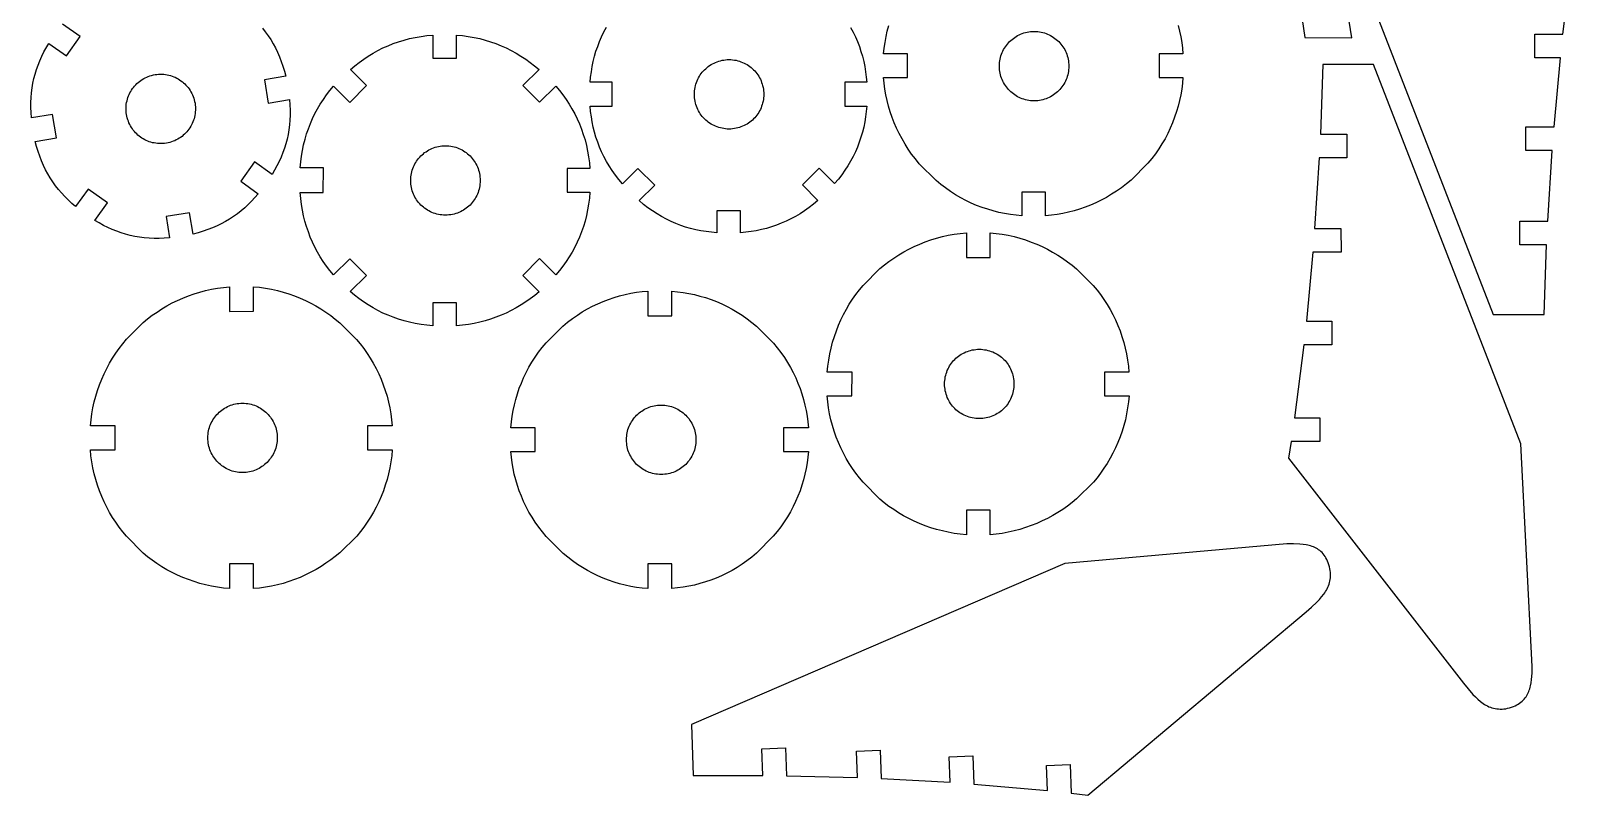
# Model space of a CAD drawing. Header units: inches. Extents: x 4.4 to 20.2, y -3 to 14.
# Drawn here: x 4.43 to 19.78, y -3.02 to 4.59 of the extents above; entities that cross this region are included whole.
import ezdxf

# ---------------------------------------------------------------- set-up
doc = ezdxf.new("R2010")
doc.units = ezdxf.units.IN
doc.header["$MEASUREMENT"] = 0
doc.layers.get('0').update_dxf_attribs({"color": 134})

msp = doc.modelspace()

# ---------------------------------------------------------------- linework, layer by layer
at = {"color": 33}
for points in [[(16.951, 5.624), (17.112, 4.524), (17.581, 4.523), (17.555, 4.687)], [(17.523, 5.543), (18.989, 1.768), (19.496, 1.767), (19.496, 1.767), (19.52, 2.46), (19.254, 2.46), (19.254, 2.696), (19.532, 2.696), (19.577, 3.401), (19.315, 3.401), (19.313, 3.637), (19.595, 3.637), (19.659, 4.322), (19.404, 4.322), (19.404, 4.558), (19.684, 4.558), (19.776, 5.286)], [(6.732, 4.618), (6.761, 4.581), (6.789, 4.543), (6.815, 4.504), (6.839, 4.463), (6.862, 4.422), (6.883, 4.379), (6.902, 4.334), (6.92, 4.288), (6.936, 4.24), (6.951, 4.191), (6.964, 4.14), (6.753, 4.105), (6.791, 3.872), (7.003, 3.907), (7.006, 3.854), (7.008, 3.803), (7.008, 3.753), (7.006, 3.703), (7.002, 3.655), (6.996, 3.607), (6.988, 3.56), (6.978, 3.514), (6.966, 3.468), (6.952, 3.423), (6.936, 3.379), (6.918, 3.335), (6.899, 3.291), (6.877, 3.248), (6.854, 3.205), (6.828, 3.162), (6.654, 3.287), (6.516, 3.095), (6.691, 2.97), (6.658, 2.932), (6.625, 2.896), (6.591, 2.862), (6.556, 2.83), (6.52, 2.799), (6.483, 2.77), (6.444, 2.742), (6.405, 2.717), (6.365, 2.693), (6.323, 2.67), (6.28, 2.649), (6.235, 2.63), (6.189, 2.612), (6.141, 2.596), (6.092, 2.581), (6.041, 2.568), (6.006, 2.78), (5.773, 2.742), (5.808, 2.53), (5.755, 2.526), (5.704, 2.524), (5.653, 2.524), (5.604, 2.527), (5.556, 2.531), (5.508, 2.537), (5.461, 2.545), (5.415, 2.555), (5.37, 2.567), (5.325, 2.58), (5.281, 2.596), (5.237, 2.614), (5.193, 2.634), (5.15, 2.655), (5.107, 2.679), (5.064, 2.704), (5.189, 2.878), (4.997, 3.016), (4.872, 2.842), (4.834, 2.874), (4.798, 2.908), (4.764, 2.942), (4.732, 2.977), (4.701, 3.013), (4.672, 3.05), (4.644, 3.088), (4.619, 3.127), (4.594, 3.167), (4.572, 3.209), (4.551, 3.252), (4.532, 3.297), (4.514, 3.343), (4.498, 3.391), (4.483, 3.44), (4.47, 3.491), (4.681, 3.526), (4.643, 3.759), (4.432, 3.724), (4.432, 3.724), (4.428, 3.777), (4.426, 3.828), (4.426, 3.878), (4.428, 3.928), (4.432, 3.976), (4.438, 4.024), (4.446, 4.07), (4.456, 4.116), (4.468, 4.161), (4.482, 4.206), (4.498, 4.25), (4.516, 4.294), (4.535, 4.338), (4.557, 4.381), (4.606, 4.467), (4.78, 4.342), (4.918, 4.534), (4.743, 4.659)], [(12.59, 4.625), (12.615, 4.579), (12.638, 4.532), (12.658, 4.485), (12.677, 4.436), (12.693, 4.387), (12.708, 4.338), (12.72, 4.288), (12.73, 4.237), (12.739, 4.185), (12.745, 4.132), (12.75, 4.079), (12.531, 4.079), (12.533, 3.843), (12.75, 3.843), (12.746, 3.789), (12.739, 3.736), (12.73, 3.684), (12.72, 3.633), (12.707, 3.583), (12.693, 3.533), (12.676, 3.484), (12.658, 3.435), (12.637, 3.388), (12.615, 3.34), (12.59, 3.294), (12.563, 3.248), (12.533, 3.203), (12.501, 3.158), (12.468, 3.114), (12.431, 3.07), (12.276, 3.225), (12.11, 3.057), (12.264, 2.903), (12.221, 2.867), (12.176, 2.833), (12.132, 2.801), (12.087, 2.771), (12.041, 2.744), (11.994, 2.719), (11.947, 2.696), (11.9, 2.675), (11.851, 2.656), (11.802, 2.639), (11.753, 2.625), (11.702, 2.612), (11.651, 2.601), (11.599, 2.592), (11.546, 2.586), (11.493, 2.581), (11.493, 2.8), (11.257, 2.799), (11.257, 2.581), (11.203, 2.586), (11.151, 2.592), (11.099, 2.601), (11.047, 2.611), (10.997, 2.624), (10.947, 2.638), (10.898, 2.655), (10.85, 2.674), (10.802, 2.694), (10.755, 2.717), (10.708, 2.742), (10.662, 2.769), (10.617, 2.799), (10.572, 2.83), (10.528, 2.864), (10.485, 2.901), (10.64, 3.056), (10.472, 3.222), (10.318, 3.068), (10.281, 3.111), (10.247, 3.156), (10.215, 3.2), (10.186, 3.246), (10.159, 3.292), (10.133, 3.339), (10.11, 3.386), (10.09, 3.434), (10.071, 3.483), (10.054, 3.532), (10.04, 3.582), (10.027, 3.633), (10.016, 3.684), (10.008, 3.736), (10.001, 3.789), (9.996, 3.843), (10.216, 3.843), (10.215, 4.079), (9.996, 4.079), (10.001, 4.132), (10.008, 4.185), (10.016, 4.237), (10.027, 4.288), (10.039, 4.339), (10.054, 4.388), (10.071, 4.437), (10.089, 4.486), (10.11, 4.533), (10.133, 4.581), (10.158, 4.627)], [(15.852, 4.644), (15.866, 4.589), (15.878, 4.533), (15.888, 4.476), (15.895, 4.42), (15.9, 4.362), (15.664, 4.362), (15.664, 4.126), (15.9, 4.126), (15.895, 4.069), (15.887, 4.012), (15.877, 3.955), (15.866, 3.898), (15.852, 3.842), (15.835, 3.787), (15.817, 3.732), (15.796, 3.677), (15.773, 3.623), (15.748, 3.57), (15.721, 3.518), (15.691, 3.467), (15.659, 3.417), (15.625, 3.368), (15.589, 3.32), (15.55, 3.273), (15.383, 3.106), (15.336, 3.067), (15.288, 3.03), (15.238, 2.996), (15.188, 2.964), (15.137, 2.933), (15.085, 2.906), (15.033, 2.88), (14.979, 2.856), (14.925, 2.835), (14.87, 2.816), (14.815, 2.799), (14.759, 2.785), (14.703, 2.773), (14.646, 2.763), (14.589, 2.755), (14.532, 2.75), (14.532, 2.986), (14.295, 2.986), (14.295, 2.75), (14.238, 2.755), (14.181, 2.763), (14.124, 2.772), (14.067, 2.784), (14.011, 2.799), (13.955, 2.815), (13.9, 2.834), (13.845, 2.854), (13.791, 2.877), (13.738, 2.903), (13.686, 2.93), (13.635, 2.96), (13.584, 2.992), (13.535, 3.027), (13.487, 3.063), (13.441, 3.102), (13.274, 3.269), (13.235, 3.316), (13.198, 3.364), (13.164, 3.414), (13.132, 3.464), (13.102, 3.516), (13.074, 3.568), (13.048, 3.621), (13.025, 3.675), (13.004, 3.73), (12.985, 3.785), (12.968, 3.841), (12.954, 3.898), (12.942, 3.955), (12.932, 4.012), (12.925, 4.069), (12.919, 4.126), (13.156, 4.126), (13.156, 4.362), (12.919, 4.362), (12.925, 4.42), (12.933, 4.477), (12.943, 4.534), (12.955, 4.59), (12.969, 4.646)]]:
    msp.add_lwpolyline(points, dxfattribs=at)
for points in [[(7.109, 3.228), (7.114, 3.287), (7.122, 3.345), (7.131, 3.401), (7.143, 3.457), (7.157, 3.512), (7.172, 3.565), (7.19, 3.617), (7.21, 3.668), (7.232, 3.719), (7.255, 3.768), (7.281, 3.816), (7.309, 3.863), (7.339, 3.909), (7.371, 3.954), (7.405, 3.998), (7.441, 4.041), (7.602, 3.879), (7.769, 4.046), (7.608, 4.208), (7.651, 4.244), (7.695, 4.278), (7.741, 4.311), (7.787, 4.341), (7.835, 4.37), (7.883, 4.396), (7.933, 4.421), (7.984, 4.444), (8.036, 4.465), (8.089, 4.483), (8.143, 4.5), (8.198, 4.514), (8.254, 4.526), (8.312, 4.536), (8.37, 4.544), (8.429, 4.549), (8.429, 4.321), (8.665, 4.321), (8.665, 4.549), (8.724, 4.544), (8.782, 4.536), (8.84, 4.526), (8.896, 4.514), (8.951, 4.5), (9.005, 4.483), (9.058, 4.465), (9.11, 4.444), (9.161, 4.421), (9.211, 4.397), (9.259, 4.37), (9.307, 4.341), (9.354, 4.311), (9.399, 4.278), (9.443, 4.244), (9.487, 4.208), (9.325, 4.047), (9.492, 3.88), (9.654, 4.041), (9.69, 3.998), (9.724, 3.954), (9.756, 3.908), (9.787, 3.862), (9.815, 3.814), (9.842, 3.765), (9.866, 3.716), (9.889, 3.665), (9.91, 3.613), (9.928, 3.56), (9.945, 3.506), (9.959, 3.45), (9.971, 3.394), (9.981, 3.337), (9.989, 3.279), (9.994, 3.22), (9.766, 3.22), (9.766, 2.984), (9.994, 2.984), (9.989, 2.924), (9.981, 2.866), (9.971, 2.809), (9.959, 2.753), (9.945, 2.698), (9.929, 2.644), (9.91, 2.59), (9.889, 2.538), (9.867, 2.487), (9.842, 2.438), (9.816, 2.389), (9.787, 2.341), (9.757, 2.294), (9.724, 2.249), (9.69, 2.205), (9.654, 2.161), (9.491, 2.325), (9.326, 2.156), (9.487, 1.994), (9.444, 1.958), (9.4, 1.924), (9.354, 1.892), (9.308, 1.862), (9.26, 1.833), (9.211, 1.807), (9.161, 1.782), (9.11, 1.76), (9.058, 1.739), (9.005, 1.721), (8.951, 1.704), (8.896, 1.69), (8.84, 1.678), (8.783, 1.668), (8.724, 1.66), (8.665, 1.655), (8.665, 1.884), (8.429, 1.884), (8.429, 1.655), (8.37, 1.66), (8.312, 1.668), (8.254, 1.678), (8.198, 1.69), (8.143, 1.704), (8.089, 1.721), (8.036, 1.739), (7.984, 1.76), (7.933, 1.782), (7.883, 1.807), (7.834, 1.833), (7.787, 1.862), (7.74, 1.892), (7.694, 1.925), (7.65, 1.959), (7.607, 1.995), (7.769, 2.156), (7.602, 2.323), (7.44, 2.162), (7.404, 2.205), (7.37, 2.249), (7.338, 2.294), (7.308, 2.341), (7.281, 2.388), (7.255, 2.437), (7.231, 2.487), (7.209, 2.537), (7.19, 2.589), (7.172, 2.642), (7.156, 2.696), (7.143, 2.751), (7.131, 2.807), (7.122, 2.864), (7.114, 2.922), (7.109, 2.981), (7.336, 2.981), (7.34, 3.228), (7.109, 3.228)], [(14.418, 3.895), (14.4, 3.895), (14.382, 3.896), (14.365, 3.899), (14.348, 3.902), (14.331, 3.906), (14.315, 3.91), (14.299, 3.916), (14.283, 3.922), (14.268, 3.929), (14.253, 3.936), (14.238, 3.945), (14.224, 3.954), (14.211, 3.963), (14.198, 3.974), (14.185, 3.984), (14.173, 3.996), (14.162, 4.008), (14.151, 4.02), (14.141, 4.034), (14.131, 4.047), (14.122, 4.061), (14.114, 4.076), (14.106, 4.091), (14.099, 4.106), (14.093, 4.122), (14.087, 4.138), (14.083, 4.154), (14.079, 4.171), (14.076, 4.188), (14.074, 4.205), (14.072, 4.223), (14.072, 4.24), (14.072, 4.258), (14.074, 4.276), (14.076, 4.293), (14.079, 4.31), (14.083, 4.327), (14.087, 4.343), (14.093, 4.359), (14.099, 4.375), (14.106, 4.39), (14.114, 4.405), (14.122, 4.42), (14.131, 4.434), (14.141, 4.447), (14.151, 4.46), (14.162, 4.473), (14.173, 4.485), (14.185, 4.496), (14.198, 4.507), (14.211, 4.517), (14.224, 4.527), (14.238, 4.536), (14.253, 4.544), (14.268, 4.552), (14.283, 4.559), (14.299, 4.565), (14.315, 4.571), (14.331, 4.575), (14.348, 4.579), (14.365, 4.582), (14.382, 4.584), (14.4, 4.586), (14.418, 4.586), (14.435, 4.586), (14.453, 4.584), (14.47, 4.582), (14.487, 4.579), (14.504, 4.575), (14.52, 4.571), (14.536, 4.565), (14.552, 4.559), (14.567, 4.552), (14.582, 4.544), (14.597, 4.536), (14.611, 4.527), (14.624, 4.517), (14.637, 4.507), (14.65, 4.496), (14.662, 4.485), (14.673, 4.473), (14.684, 4.46), (14.695, 4.447), (14.704, 4.434), (14.713, 4.42), (14.722, 4.405), (14.729, 4.39), (14.736, 4.375), (14.742, 4.359), (14.748, 4.343), (14.752, 4.327), (14.756, 4.31), (14.759, 4.293), (14.761, 4.276), (14.763, 4.258), (14.763, 4.24), (14.763, 4.223), (14.761, 4.205), (14.759, 4.188), (14.756, 4.171), (14.752, 4.154), (14.748, 4.138), (14.742, 4.122), (14.736, 4.106), (14.729, 4.091), (14.722, 4.076), (14.713, 4.061), (14.704, 4.047), (14.695, 4.034), (14.684, 4.02), (14.673, 4.008), (14.662, 3.996), (14.65, 3.984), (14.637, 3.974), (14.624, 3.963), (14.611, 3.954), (14.597, 3.945), (14.582, 3.936), (14.567, 3.929), (14.552, 3.922), (14.536, 3.916), (14.52, 3.91), (14.504, 3.906), (14.487, 3.902), (14.47, 3.899), (14.453, 3.896), (14.435, 3.895)], [(11.38, 3.614), (11.362, 3.614), (11.344, 3.615), (11.327, 3.618), (11.31, 3.621), (11.293, 3.625), (11.277, 3.629), (11.261, 3.635), (11.245, 3.641), (11.23, 3.648), (11.215, 3.655), (11.2, 3.664), (11.186, 3.673), (11.173, 3.682), (11.16, 3.693), (11.147, 3.703), (11.135, 3.715), (11.124, 3.727), (11.113, 3.739), (11.103, 3.753), (11.093, 3.766), (11.084, 3.78), (11.076, 3.795), (11.068, 3.809), (11.061, 3.825), (11.055, 3.84), (11.049, 3.857), (11.045, 3.873), (11.041, 3.89), (11.038, 3.907), (11.036, 3.924), (11.034, 3.942), (11.034, 3.959), (11.034, 3.977), (11.036, 3.995), (11.038, 4.012), (11.041, 4.029), (11.045, 4.046), (11.049, 4.062), (11.055, 4.078), (11.061, 4.094), (11.068, 4.109), (11.076, 4.124), (11.084, 4.139), (11.093, 4.153), (11.103, 4.166), (11.113, 4.179), (11.124, 4.192), (11.135, 4.204), (11.147, 4.215), (11.16, 4.226), (11.173, 4.236), (11.186, 4.246), (11.2, 4.255), (11.215, 4.263), (11.23, 4.271), (11.245, 4.278), (11.261, 4.284), (11.277, 4.289), (11.293, 4.294), (11.31, 4.298), (11.327, 4.301), (11.344, 4.303), (11.362, 4.305), (11.38, 4.305), (11.397, 4.305), (11.415, 4.303), (11.432, 4.301), (11.449, 4.298), (11.466, 4.294), (11.482, 4.289), (11.498, 4.284), (11.514, 4.278), (11.529, 4.271), (11.544, 4.263), (11.559, 4.255), (11.573, 4.246), (11.586, 4.236), (11.599, 4.226), (11.612, 4.215), (11.624, 4.204), (11.635, 4.192), (11.646, 4.179), (11.657, 4.166), (11.666, 4.153), (11.675, 4.139), (11.684, 4.124), (11.691, 4.109), (11.698, 4.094), (11.704, 4.078), (11.71, 4.062), (11.714, 4.046), (11.718, 4.029), (11.721, 4.012), (11.723, 3.995), (11.725, 3.977), (11.725, 3.959), (11.725, 3.942), (11.723, 3.924), (11.721, 3.907), (11.718, 3.89), (11.714, 3.873), (11.71, 3.857), (11.704, 3.84), (11.698, 3.825), (11.691, 3.809), (11.684, 3.795), (11.675, 3.78), (11.666, 3.766), (11.657, 3.753), (11.646, 3.739), (11.635, 3.727), (11.624, 3.715), (11.612, 3.703), (11.599, 3.693), (11.586, 3.682), (11.573, 3.673), (11.559, 3.664), (11.544, 3.655), (11.529, 3.648), (11.514, 3.641), (11.498, 3.635), (11.482, 3.629), (11.466, 3.625), (11.449, 3.621), (11.432, 3.618), (11.415, 3.615), (11.397, 3.614)], [(5.776, 3.473), (5.758, 3.471), (5.741, 3.469), (5.723, 3.469), (5.706, 3.469), (5.689, 3.47), (5.672, 3.472), (5.655, 3.475), (5.639, 3.478), (5.622, 3.483), (5.606, 3.488), (5.591, 3.494), (5.575, 3.5), (5.56, 3.508), (5.546, 3.516), (5.532, 3.524), (5.518, 3.534), (5.505, 3.544), (5.492, 3.554), (5.48, 3.566), (5.468, 3.577), (5.457, 3.59), (5.446, 3.603), (5.437, 3.616), (5.427, 3.63), (5.419, 3.645), (5.411, 3.66), (5.403, 3.675), (5.397, 3.691), (5.391, 3.707), (5.386, 3.724), (5.382, 3.741), (5.379, 3.759), (5.376, 3.776), (5.375, 3.794), (5.374, 3.811), (5.374, 3.828), (5.375, 3.846), (5.377, 3.862), (5.38, 3.879), (5.384, 3.896), (5.388, 3.912), (5.393, 3.928), (5.399, 3.944), (5.406, 3.959), (5.413, 3.974), (5.421, 3.988), (5.43, 4.002), (5.439, 4.016), (5.449, 4.029), (5.46, 4.042), (5.471, 4.054), (5.483, 4.066), (5.495, 4.077), (5.508, 4.088), (5.521, 4.098), (5.535, 4.107), (5.55, 4.116), (5.565, 4.124), (5.58, 4.131), (5.596, 4.137), (5.612, 4.143), (5.629, 4.148), (5.646, 4.152), (5.664, 4.156), (5.681, 4.158), (5.699, 4.16), (5.716, 4.16), (5.734, 4.16), (5.751, 4.159), (5.768, 4.157), (5.784, 4.154), (5.801, 4.151), (5.817, 4.146), (5.833, 4.141), (5.849, 4.135), (5.864, 4.129), (5.879, 4.121), (5.893, 4.113), (5.908, 4.105), (5.921, 4.095), (5.935, 4.085), (5.947, 4.075), (5.96, 4.064), (5.971, 4.052), (5.982, 4.039), (5.993, 4.026), (6.003, 4.013), (6.012, 3.999), (6.021, 3.984), (6.029, 3.969), (6.036, 3.954), (6.043, 3.938), (6.048, 3.922), (6.053, 3.905), (6.057, 3.888), (6.061, 3.871), (6.063, 3.853), (6.065, 3.835), (6.065, 3.818), (6.065, 3.801), (6.064, 3.784), (6.062, 3.767), (6.059, 3.75), (6.056, 3.733), (6.051, 3.717), (6.046, 3.701), (6.04, 3.686), (6.034, 3.67), (6.027, 3.655), (6.019, 3.641), (6.01, 3.627), (6.001, 3.613), (5.991, 3.6), (5.98, 3.587), (5.969, 3.575), (5.957, 3.563), (5.944, 3.552), (5.932, 3.541), (5.918, 3.531), (5.904, 3.522), (5.89, 3.513), (5.875, 3.505), (5.859, 3.498), (5.843, 3.492), (5.827, 3.486), (5.81, 3.481), (5.793, 3.477)], [(17.292, 4.257), (17.268, 3.564), (17.533, 3.564), (17.533, 3.327), (17.256, 3.327), (17.211, 2.623), (17.473, 2.623), (17.474, 2.387), (17.193, 2.387), (17.129, 1.701), (17.384, 1.701), (17.384, 1.465), (17.104, 1.465), (17.012, 0.737), (17.262, 0.737), (17.262, 0.501), (16.977, 0.501), (16.951, 0.336), (18.694, -1.904), (18.74, -1.96), (18.787, -2.015), (18.812, -2.04), (18.837, -2.064), (18.863, -2.086), (18.876, -2.096), (18.889, -2.106), (18.903, -2.115), (18.917, -2.123), (18.932, -2.131), (18.946, -2.138), (18.961, -2.144), (18.977, -2.149), (18.992, -2.153), (19.008, -2.157), (19.025, -2.16), (19.042, -2.161), (19.059, -2.162), (19.077, -2.162), (19.095, -2.16), (19.114, -2.158), (19.133, -2.154), (19.153, -2.149), (19.172, -2.143), (19.191, -2.136), (19.208, -2.129), (19.224, -2.121), (19.239, -2.113), (19.252, -2.104), (19.265, -2.094), (19.277, -2.084), (19.288, -2.074), (19.299, -2.063), (19.308, -2.051), (19.316, -2.039), (19.324, -2.027), (19.331, -2.014), (19.338, -2.001), (19.343, -1.987), (19.349, -1.973), (19.353, -1.959), (19.357, -1.945), (19.361, -1.93), (19.366, -1.899), (19.371, -1.868), (19.376, -1.804), (19.378, -1.738), (19.265, 0.48), (17.798, 4.256), (17.292, 4.257)], [(8.555, 2.756), (8.537, 2.756), (8.52, 2.758), (8.502, 2.76), (8.485, 2.763), (8.469, 2.767), (8.452, 2.772), (8.436, 2.777), (8.421, 2.783), (8.405, 2.79), (8.39, 2.798), (8.376, 2.806), (8.362, 2.815), (8.348, 2.825), (8.335, 2.835), (8.323, 2.846), (8.311, 2.857), (8.299, 2.869), (8.288, 2.882), (8.278, 2.895), (8.268, 2.908), (8.259, 2.922), (8.251, 2.937), (8.243, 2.952), (8.237, 2.967), (8.23, 2.983), (8.225, 2.999), (8.22, 3.015), (8.216, 3.032), (8.213, 3.049), (8.211, 3.066), (8.21, 3.084), (8.209, 3.102), (8.21, 3.119), (8.211, 3.137), (8.213, 3.154), (8.216, 3.171), (8.22, 3.188), (8.225, 3.204), (8.23, 3.221), (8.237, 3.236), (8.243, 3.252), (8.251, 3.266), (8.259, 3.281), (8.268, 3.295), (8.278, 3.308), (8.288, 3.322), (8.299, 3.334), (8.311, 3.346), (8.323, 3.358), (8.335, 3.368), (8.348, 3.379), (8.362, 3.388), (8.376, 3.397), (8.39, 3.406), (8.405, 3.413), (8.421, 3.42), (8.436, 3.426), (8.452, 3.432), (8.469, 3.436), (8.485, 3.44), (8.502, 3.443), (8.52, 3.446), (8.537, 3.447), (8.555, 3.447), (8.573, 3.447), (8.59, 3.446), (8.608, 3.443), (8.625, 3.44), (8.641, 3.436), (8.658, 3.432), (8.674, 3.426), (8.69, 3.42), (8.705, 3.413), (8.72, 3.406), (8.734, 3.397), (8.748, 3.388), (8.762, 3.379), (8.775, 3.368), (8.788, 3.358), (8.8, 3.346), (8.811, 3.334), (8.822, 3.322), (8.832, 3.308), (8.842, 3.295), (8.851, 3.281), (8.859, 3.266), (8.867, 3.252), (8.874, 3.236), (8.88, 3.221), (8.885, 3.204), (8.89, 3.188), (8.894, 3.171), (8.897, 3.154), (8.899, 3.137), (8.9, 3.119), (8.901, 3.102), (8.9, 3.084), (8.899, 3.066), (8.897, 3.049), (8.894, 3.032), (8.89, 3.015), (8.885, 2.999), (8.88, 2.983), (8.874, 2.967), (8.867, 2.952), (8.859, 2.937), (8.851, 2.922), (8.842, 2.908), (8.832, 2.895), (8.822, 2.882), (8.811, 2.869), (8.8, 2.857), (8.788, 2.846), (8.775, 2.835), (8.762, 2.825), (8.748, 2.815), (8.734, 2.806), (8.72, 2.798), (8.705, 2.79), (8.69, 2.783), (8.674, 2.777), (8.658, 2.772), (8.641, 2.767), (8.625, 2.763), (8.608, 2.76), (8.59, 2.758), (8.573, 2.756)], [(12.358, 1.193), (12.363, 1.254), (12.372, 1.314), (12.382, 1.374), (12.395, 1.433), (12.411, 1.491), (12.428, 1.548), (12.448, 1.605), (12.47, 1.66), (12.494, 1.714), (12.52, 1.768), (12.548, 1.819), (12.577, 1.87), (12.609, 1.919), (12.643, 1.967), (12.678, 2.013), (12.715, 2.057), (12.882, 2.224), (12.926, 2.261), (12.972, 2.296), (13.02, 2.329), (13.069, 2.361), (13.119, 2.391), (13.171, 2.418), (13.224, 2.444), (13.278, 2.468), (13.333, 2.49), (13.389, 2.51), (13.446, 2.527), (13.504, 2.543), (13.563, 2.556), (13.622, 2.566), (13.682, 2.574), (13.743, 2.58), (13.743, 2.334), (13.979, 2.335), (13.979, 2.581), (14.04, 2.575), (14.1, 2.567), (14.16, 2.556), (14.218, 2.543), (14.276, 2.527), (14.333, 2.509), (14.389, 2.489), (14.444, 2.467), (14.498, 2.443), (14.551, 2.417), (14.602, 2.389), (14.652, 2.359), (14.701, 2.327), (14.749, 2.293), (14.795, 2.258), (14.839, 2.221), (15.007, 2.055), (15.044, 2.011), (15.079, 1.965), (15.112, 1.917), (15.144, 1.868), (15.174, 1.818), (15.201, 1.766), (15.227, 1.713), (15.251, 1.659), (15.273, 1.604), (15.292, 1.547), (15.31, 1.49), (15.325, 1.432), (15.338, 1.374), (15.348, 1.314), (15.356, 1.254), (15.362, 1.193), (15.118, 1.193), (15.118, 0.957), (15.363, 0.957), (15.357, 0.897), (15.349, 0.837), (15.339, 0.777), (15.326, 0.719), (15.311, 0.661), (15.293, 0.604), (15.274, 0.548), (15.252, 0.493), (15.228, 0.439), (15.202, 0.386), (15.175, 0.335), (15.145, 0.284), (15.113, 0.236), (15.08, 0.188), (15.045, 0.142), (15.008, 0.098), (14.84, -0.068), (14.795, -0.105), (14.749, -0.14), (14.702, -0.173), (14.653, -0.205), (14.603, -0.235), (14.551, -0.263), (14.498, -0.289), (14.444, -0.313), (14.389, -0.335), (14.333, -0.355), (14.276, -0.373), (14.218, -0.388), (14.16, -0.401), (14.1, -0.412), (14.04, -0.42), (13.979, -0.426), (13.979, -0.18), (13.743, -0.18), (13.743, -0.426), (13.682, -0.42), (13.622, -0.412), (13.563, -0.401), (13.504, -0.388), (13.446, -0.373), (13.389, -0.356), (13.332, -0.336), (13.277, -0.315), (13.223, -0.291), (13.17, -0.265), (13.118, -0.237), (13.068, -0.208), (13.019, -0.176), (12.971, -0.143), (12.925, -0.108), (12.881, -0.071), (12.715, 0.097), (12.678, 0.141), (12.643, 0.187), (12.609, 0.235), (12.577, 0.284), (12.547, 0.334), (12.519, 0.386), (12.493, 0.438), (12.469, 0.492), (12.447, 0.547), (12.427, 0.604), (12.409, 0.661), (12.394, 0.718), (12.381, 0.777), (12.37, 0.837), (12.362, 0.897), (12.357, 0.957), (12.602, 0.957), (12.604, 1.193), (12.358, 1.193)], [(5.021, 0.657), (5.026, 0.717), (5.035, 0.777), (5.045, 0.837), (5.058, 0.896), (5.073, 0.954), (5.091, 1.011), (5.111, 1.068), (5.133, 1.123), (5.157, 1.177), (5.183, 1.231), (5.21, 1.283), (5.24, 1.333), (5.272, 1.382), (5.306, 1.43), (5.341, 1.476), (5.378, 1.52), (5.545, 1.687), (5.589, 1.724), (5.635, 1.759), (5.683, 1.792), (5.732, 1.824), (5.782, 1.854), (5.834, 1.882), (5.887, 1.908), (5.941, 1.931), (5.996, 1.953), (6.052, 1.973), (6.109, 1.99), (6.167, 2.006), (6.226, 2.019), (6.285, 2.029), (6.345, 2.037), (6.406, 2.043), (6.406, 1.797), (6.642, 1.799), (6.642, 2.044), (6.703, 2.038), (6.763, 2.03), (6.822, 2.019), (6.881, 2.006), (6.939, 1.99), (6.996, 1.973), (7.052, 1.953), (7.107, 1.93), (7.161, 1.906), (7.214, 1.88), (7.265, 1.852), (7.315, 1.822), (7.364, 1.79), (7.412, 1.756), (7.457, 1.721), (7.502, 1.684), (7.67, 1.518), (7.707, 1.474), (7.742, 1.428), (7.775, 1.38), (7.807, 1.331), (7.836, 1.281), (7.864, 1.229), (7.89, 1.176), (7.914, 1.122), (7.936, 1.067), (7.955, 1.011), (7.973, 0.953), (7.988, 0.895), (8.001, 0.837), (8.011, 0.777), (8.019, 0.717), (8.025, 0.657), (7.78, 0.657), (7.78, 0.42), (8.026, 0.42), (8.02, 0.36), (8.012, 0.3), (8.001, 0.24), (7.989, 0.182), (7.973, 0.124), (7.956, 0.067), (7.937, 0.011), (7.915, -0.044), (7.891, -0.098), (7.865, -0.151), (7.837, -0.202), (7.808, -0.252), (7.776, -0.301), (7.743, -0.349), (7.708, -0.395), (7.671, -0.439), (7.503, -0.605), (7.458, -0.642), (7.412, -0.677), (7.365, -0.71), (7.316, -0.742), (7.266, -0.772), (7.214, -0.8), (7.161, -0.826), (7.107, -0.85), (7.052, -0.872), (6.996, -0.892), (6.939, -0.91), (6.881, -0.925), (6.823, -0.938), (6.763, -0.949), (6.703, -0.957), (6.642, -0.962), (6.642, -0.717), (6.406, -0.717), (6.406, -0.962), (6.345, -0.957), (6.285, -0.949), (6.225, -0.938), (6.167, -0.925), (6.109, -0.91), (6.051, -0.893), (5.995, -0.873), (5.94, -0.851), (5.886, -0.828), (5.833, -0.802), (5.781, -0.774), (5.731, -0.745), (5.682, -0.713), (5.634, -0.68), (5.588, -0.645), (5.544, -0.608), (5.378, -0.44), (5.341, -0.396), (5.305, -0.35), (5.272, -0.302), (5.24, -0.253), (5.21, -0.203), (5.182, -0.151), (5.156, -0.098), (5.132, -0.044), (5.11, 0.011), (5.09, 0.067), (5.072, 0.124), (5.057, 0.182), (5.044, 0.24), (5.033, 0.3), (5.025, 0.36), (5.019, 0.42), (5.265, 0.42), (5.267, 0.657), (5.021, 0.657)], [(11.821, 1.483), (11.86, 1.436), (11.896, 1.389), (11.93, 1.34), (11.962, 1.29), (11.991, 1.24), (12.019, 1.189), (12.044, 1.137), (12.066, 1.084), (12.087, 1.031), (12.105, 0.976), (12.121, 0.922), (12.135, 0.866), (12.147, 0.811), (12.156, 0.754), (12.164, 0.697), (12.169, 0.64), (11.923, 0.64), (11.923, 0.404), (12.169, 0.404), (12.163, 0.347), (12.156, 0.29), (12.146, 0.233), (12.134, 0.177), (12.12, 0.122), (12.104, 0.067), (12.086, 0.013), (12.065, -0.041), (12.042, -0.094), (12.017, -0.146), (11.99, -0.197), (11.96, -0.248), (11.928, -0.298), (11.894, -0.346), (11.857, -0.394), (11.818, -0.441), (11.652, -0.609), (11.605, -0.648), (11.557, -0.684), (11.509, -0.719), (11.459, -0.751), (11.409, -0.781), (11.357, -0.808), (11.305, -0.834), (11.252, -0.857), (11.199, -0.878), (11.145, -0.896), (11.09, -0.913), (11.034, -0.927), (10.978, -0.939), (10.922, -0.948), (10.865, -0.956), (10.808, -0.961), (10.808, -0.717), (10.572, -0.717), (10.572, -0.962), (10.515, -0.957), (10.458, -0.95), (10.401, -0.94), (10.345, -0.928), (10.29, -0.914), (10.235, -0.898), (10.18, -0.879), (10.127, -0.859), (10.074, -0.835), (10.021, -0.81), (9.97, -0.783), (9.919, -0.753), (9.87, -0.721), (9.821, -0.687), (9.773, -0.65), (9.727, -0.611), (9.559, -0.445), (9.52, -0.398), (9.484, -0.35), (9.449, -0.301), (9.417, -0.251), (9.387, -0.201), (9.36, -0.149), (9.334, -0.096), (9.311, -0.043), (9.29, 0.011), (9.272, 0.066), (9.255, 0.121), (9.241, 0.177), (9.229, 0.233), (9.22, 0.29), (9.212, 0.347), (9.207, 0.404), (9.45, 0.404), (9.45, 0.64), (9.207, 0.64), (9.212, 0.697), (9.22, 0.754), (9.23, 0.811), (9.242, 0.867), (9.256, 0.922), (9.272, 0.977), (9.29, 1.032), (9.311, 1.085), (9.334, 1.138), (9.359, 1.19), (9.386, 1.242), (9.416, 1.292), (9.448, 1.342), (9.482, 1.391), (9.519, 1.439), (9.558, 1.485), (9.725, 1.652), (9.772, 1.691), (9.82, 1.728), (9.869, 1.762), (9.918, 1.794), (9.969, 1.823), (10.021, 1.85), (10.073, 1.875), (10.126, 1.898), (10.18, 1.918), (10.234, 1.937), (10.289, 1.953), (10.345, 1.967), (10.401, 1.978), (10.458, 1.988), (10.515, 1.995), (10.572, 2), (10.572, 1.755), (10.808, 1.755), (10.808, 1.999), (10.865, 1.994), (10.922, 1.987), (10.979, 1.977), (11.035, 1.965), (11.09, 1.951), (11.145, 1.935), (11.2, 1.917), (11.254, 1.896), (11.307, 1.873), (11.359, 1.848), (11.411, 1.821), (11.461, 1.791), (11.511, 1.76), (11.56, 1.725), (11.607, 1.689), (11.654, 1.65), (11.821, 1.483)], [(13.872, 0.73), (13.854, 0.73), (13.836, 0.731), (13.819, 0.734), (13.802, 0.737), (13.785, 0.741), (13.769, 0.745), (13.753, 0.751), (13.737, 0.757), (13.722, 0.764), (13.707, 0.771), (13.692, 0.78), (13.678, 0.789), (13.665, 0.798), (13.652, 0.809), (13.639, 0.819), (13.627, 0.831), (13.616, 0.843), (13.605, 0.855), (13.595, 0.869), (13.585, 0.882), (13.576, 0.896), (13.568, 0.911), (13.56, 0.925), (13.553, 0.941), (13.547, 0.957), (13.542, 0.973), (13.537, 0.989), (13.533, 1.006), (13.53, 1.023), (13.528, 1.04), (13.526, 1.058), (13.526, 1.075), (13.526, 1.093), (13.528, 1.111), (13.53, 1.128), (13.533, 1.145), (13.537, 1.162), (13.542, 1.178), (13.547, 1.194), (13.553, 1.21), (13.56, 1.225), (13.568, 1.24), (13.576, 1.255), (13.585, 1.269), (13.595, 1.282), (13.605, 1.295), (13.616, 1.308), (13.627, 1.32), (13.639, 1.331), (13.652, 1.342), (13.665, 1.352), (13.678, 1.362), (13.692, 1.371), (13.707, 1.379), (13.722, 1.387), (13.737, 1.394), (13.753, 1.4), (13.769, 1.405), (13.785, 1.41), (13.802, 1.414), (13.819, 1.417), (13.836, 1.419), (13.854, 1.421), (13.872, 1.421), (13.889, 1.421), (13.907, 1.419), (13.924, 1.417), (13.941, 1.414), (13.958, 1.41), (13.974, 1.405), (13.99, 1.4), (14.006, 1.394), (14.022, 1.387), (14.036, 1.379), (14.051, 1.371), (14.065, 1.362), (14.078, 1.352), (14.092, 1.342), (14.104, 1.331), (14.116, 1.32), (14.128, 1.308), (14.138, 1.295), (14.149, 1.282), (14.158, 1.269), (14.167, 1.255), (14.176, 1.24), (14.183, 1.225), (14.19, 1.21), (14.196, 1.194), (14.202, 1.178), (14.206, 1.162), (14.21, 1.145), (14.213, 1.128), (14.216, 1.111), (14.217, 1.093), (14.217, 1.075), (14.217, 1.058), (14.216, 1.04), (14.213, 1.023), (14.21, 1.006), (14.206, 0.989), (14.202, 0.973), (14.196, 0.957), (14.19, 0.941), (14.183, 0.925), (14.176, 0.911), (14.167, 0.896), (14.158, 0.882), (14.149, 0.869), (14.138, 0.855), (14.128, 0.843), (14.116, 0.831), (14.104, 0.819), (14.092, 0.809), (14.078, 0.798), (14.065, 0.789), (14.051, 0.78), (14.036, 0.771), (14.022, 0.764), (14.006, 0.757), (13.99, 0.751), (13.974, 0.745), (13.958, 0.741), (13.941, 0.737), (13.924, 0.734), (13.907, 0.731), (13.889, 0.73)], [(6.535, 0.193), (6.517, 0.193), (6.499, 0.195), (6.482, 0.197), (6.465, 0.2), (6.448, 0.204), (6.432, 0.208), (6.416, 0.214), (6.4, 0.22), (6.385, 0.227), (6.37, 0.234), (6.355, 0.243), (6.341, 0.252), (6.328, 0.261), (6.315, 0.272), (6.302, 0.283), (6.29, 0.294), (6.279, 0.306), (6.268, 0.319), (6.258, 0.332), (6.248, 0.345), (6.239, 0.359), (6.231, 0.374), (6.223, 0.389), (6.216, 0.404), (6.21, 0.42), (6.204, 0.436), (6.2, 0.452), (6.196, 0.469), (6.193, 0.486), (6.191, 0.503), (6.189, 0.521), (6.189, 0.538), (6.189, 0.556), (6.191, 0.574), (6.193, 0.591), (6.196, 0.608), (6.2, 0.625), (6.204, 0.641), (6.21, 0.657), (6.216, 0.673), (6.223, 0.688), (6.231, 0.703), (6.239, 0.718), (6.248, 0.732), (6.258, 0.745), (6.268, 0.758), (6.279, 0.771), (6.29, 0.783), (6.302, 0.794), (6.315, 0.805), (6.328, 0.815), (6.341, 0.825), (6.355, 0.834), (6.37, 0.842), (6.385, 0.85), (6.4, 0.857), (6.416, 0.863), (6.432, 0.869), (6.448, 0.873), (6.465, 0.877), (6.482, 0.88), (6.499, 0.882), (6.517, 0.884), (6.535, 0.884), (6.552, 0.884), (6.57, 0.882), (6.587, 0.88), (6.604, 0.877), (6.621, 0.873), (6.637, 0.869), (6.653, 0.863), (6.669, 0.857), (6.684, 0.85), (6.699, 0.842), (6.714, 0.834), (6.728, 0.825), (6.741, 0.815), (6.754, 0.805), (6.767, 0.794), (6.779, 0.783), (6.79, 0.771), (6.801, 0.758), (6.812, 0.745), (6.821, 0.732), (6.83, 0.718), (6.838, 0.703), (6.846, 0.688), (6.853, 0.673), (6.859, 0.657), (6.865, 0.641), (6.869, 0.625), (6.873, 0.608), (6.876, 0.591), (6.878, 0.574), (6.88, 0.556), (6.88, 0.538), (6.88, 0.521), (6.878, 0.503), (6.876, 0.486), (6.873, 0.469), (6.869, 0.452), (6.865, 0.436), (6.859, 0.42), (6.853, 0.404), (6.846, 0.389), (6.838, 0.374), (6.83, 0.359), (6.821, 0.345), (6.812, 0.332), (6.801, 0.319), (6.79, 0.306), (6.779, 0.294), (6.767, 0.283), (6.754, 0.272), (6.741, 0.261), (6.728, 0.252), (6.714, 0.243), (6.699, 0.234), (6.684, 0.227), (6.669, 0.22), (6.653, 0.214), (6.637, 0.208), (6.621, 0.204), (6.604, 0.2), (6.587, 0.197), (6.57, 0.195), (6.552, 0.193)], [(10.704, 0.174), (10.686, 0.175), (10.668, 0.176), (10.651, 0.178), (10.634, 0.181), (10.617, 0.185), (10.601, 0.19), (10.585, 0.195), (10.569, 0.201), (10.554, 0.208), (10.539, 0.216), (10.524, 0.224), (10.51, 0.233), (10.497, 0.243), (10.484, 0.253), (10.471, 0.264), (10.459, 0.275), (10.448, 0.287), (10.437, 0.3), (10.427, 0.313), (10.417, 0.327), (10.408, 0.341), (10.4, 0.355), (10.392, 0.37), (10.385, 0.385), (10.379, 0.401), (10.373, 0.417), (10.369, 0.433), (10.365, 0.45), (10.362, 0.467), (10.36, 0.484), (10.358, 0.502), (10.358, 0.52), (10.358, 0.538), (10.36, 0.555), (10.362, 0.572), (10.365, 0.589), (10.369, 0.606), (10.373, 0.623), (10.379, 0.639), (10.385, 0.654), (10.392, 0.67), (10.4, 0.685), (10.408, 0.699), (10.417, 0.713), (10.427, 0.727), (10.437, 0.74), (10.448, 0.752), (10.459, 0.764), (10.471, 0.776), (10.484, 0.787), (10.497, 0.797), (10.51, 0.806), (10.524, 0.815), (10.539, 0.824), (10.554, 0.831), (10.569, 0.838), (10.585, 0.845), (10.601, 0.85), (10.617, 0.855), (10.634, 0.858), (10.651, 0.861), (10.668, 0.864), (10.686, 0.865), (10.704, 0.865), (10.721, 0.865), (10.739, 0.864), (10.756, 0.861), (10.773, 0.858), (10.79, 0.855), (10.806, 0.85), (10.822, 0.845), (10.838, 0.838), (10.853, 0.831), (10.868, 0.824), (10.883, 0.815), (10.897, 0.806), (10.91, 0.797), (10.923, 0.787), (10.936, 0.776), (10.948, 0.764), (10.959, 0.752), (10.97, 0.74), (10.981, 0.727), (10.99, 0.713), (10.999, 0.699), (11.008, 0.685), (11.015, 0.67), (11.022, 0.654), (11.028, 0.639), (11.034, 0.623), (11.038, 0.606), (11.042, 0.589), (11.045, 0.572), (11.047, 0.555), (11.049, 0.538), (11.049, 0.52), (11.049, 0.502), (11.047, 0.484), (11.045, 0.467), (11.042, 0.45), (11.038, 0.433), (11.034, 0.417), (11.028, 0.401), (11.022, 0.385), (11.015, 0.37), (11.008, 0.355), (10.999, 0.341), (10.99, 0.327), (10.981, 0.313), (10.97, 0.3), (10.959, 0.287), (10.948, 0.275), (10.936, 0.264), (10.923, 0.253), (10.91, 0.243), (10.897, 0.233), (10.883, 0.224), (10.868, 0.216), (10.853, 0.208), (10.838, 0.201), (10.822, 0.195), (10.806, 0.19), (10.79, 0.185), (10.773, 0.181), (10.756, 0.178), (10.739, 0.176), (10.721, 0.175)], [(11.022, -2.824), (11.715, -2.822), (11.705, -2.557), (11.941, -2.548), (11.952, -2.825), (12.658, -2.844), (12.648, -2.582), (12.884, -2.572), (12.894, -2.854), (13.581, -2.891), (13.572, -2.637), (13.808, -2.628), (13.818, -2.908), (14.55, -2.973), (14.54, -2.723), (14.776, -2.714), (14.787, -2.999), (14.952, -3.019), (17.126, -1.194), (17.181, -1.146), (17.233, -1.097), (17.258, -1.071), (17.281, -1.045), (17.302, -1.019), (17.311, -1.005), (17.32, -0.991), (17.329, -0.977), (17.337, -0.963), (17.344, -0.948), (17.35, -0.933), (17.356, -0.918), (17.36, -0.902), (17.364, -0.887), (17.367, -0.87), (17.369, -0.854), (17.37, -0.837), (17.37, -0.819), (17.369, -0.802), (17.367, -0.783), (17.364, -0.765), (17.359, -0.746), (17.354, -0.726), (17.347, -0.707), (17.34, -0.689), (17.332, -0.672), (17.324, -0.657), (17.315, -0.642), (17.305, -0.628), (17.295, -0.616), (17.285, -0.604), (17.274, -0.594), (17.262, -0.584), (17.25, -0.575), (17.238, -0.567), (17.225, -0.56), (17.212, -0.553), (17.199, -0.547), (17.185, -0.542), (17.171, -0.537), (17.157, -0.533), (17.142, -0.53), (17.127, -0.527), (17.097, -0.522), (17.065, -0.519), (17.001, -0.516), (16.935, -0.516), (14.723, -0.712), (11.004, -2.317), (11.022, -2.824)]]:
    msp.add_lwpolyline(points, close=True, dxfattribs=at)

doc.saveas('drawing.dxf')
